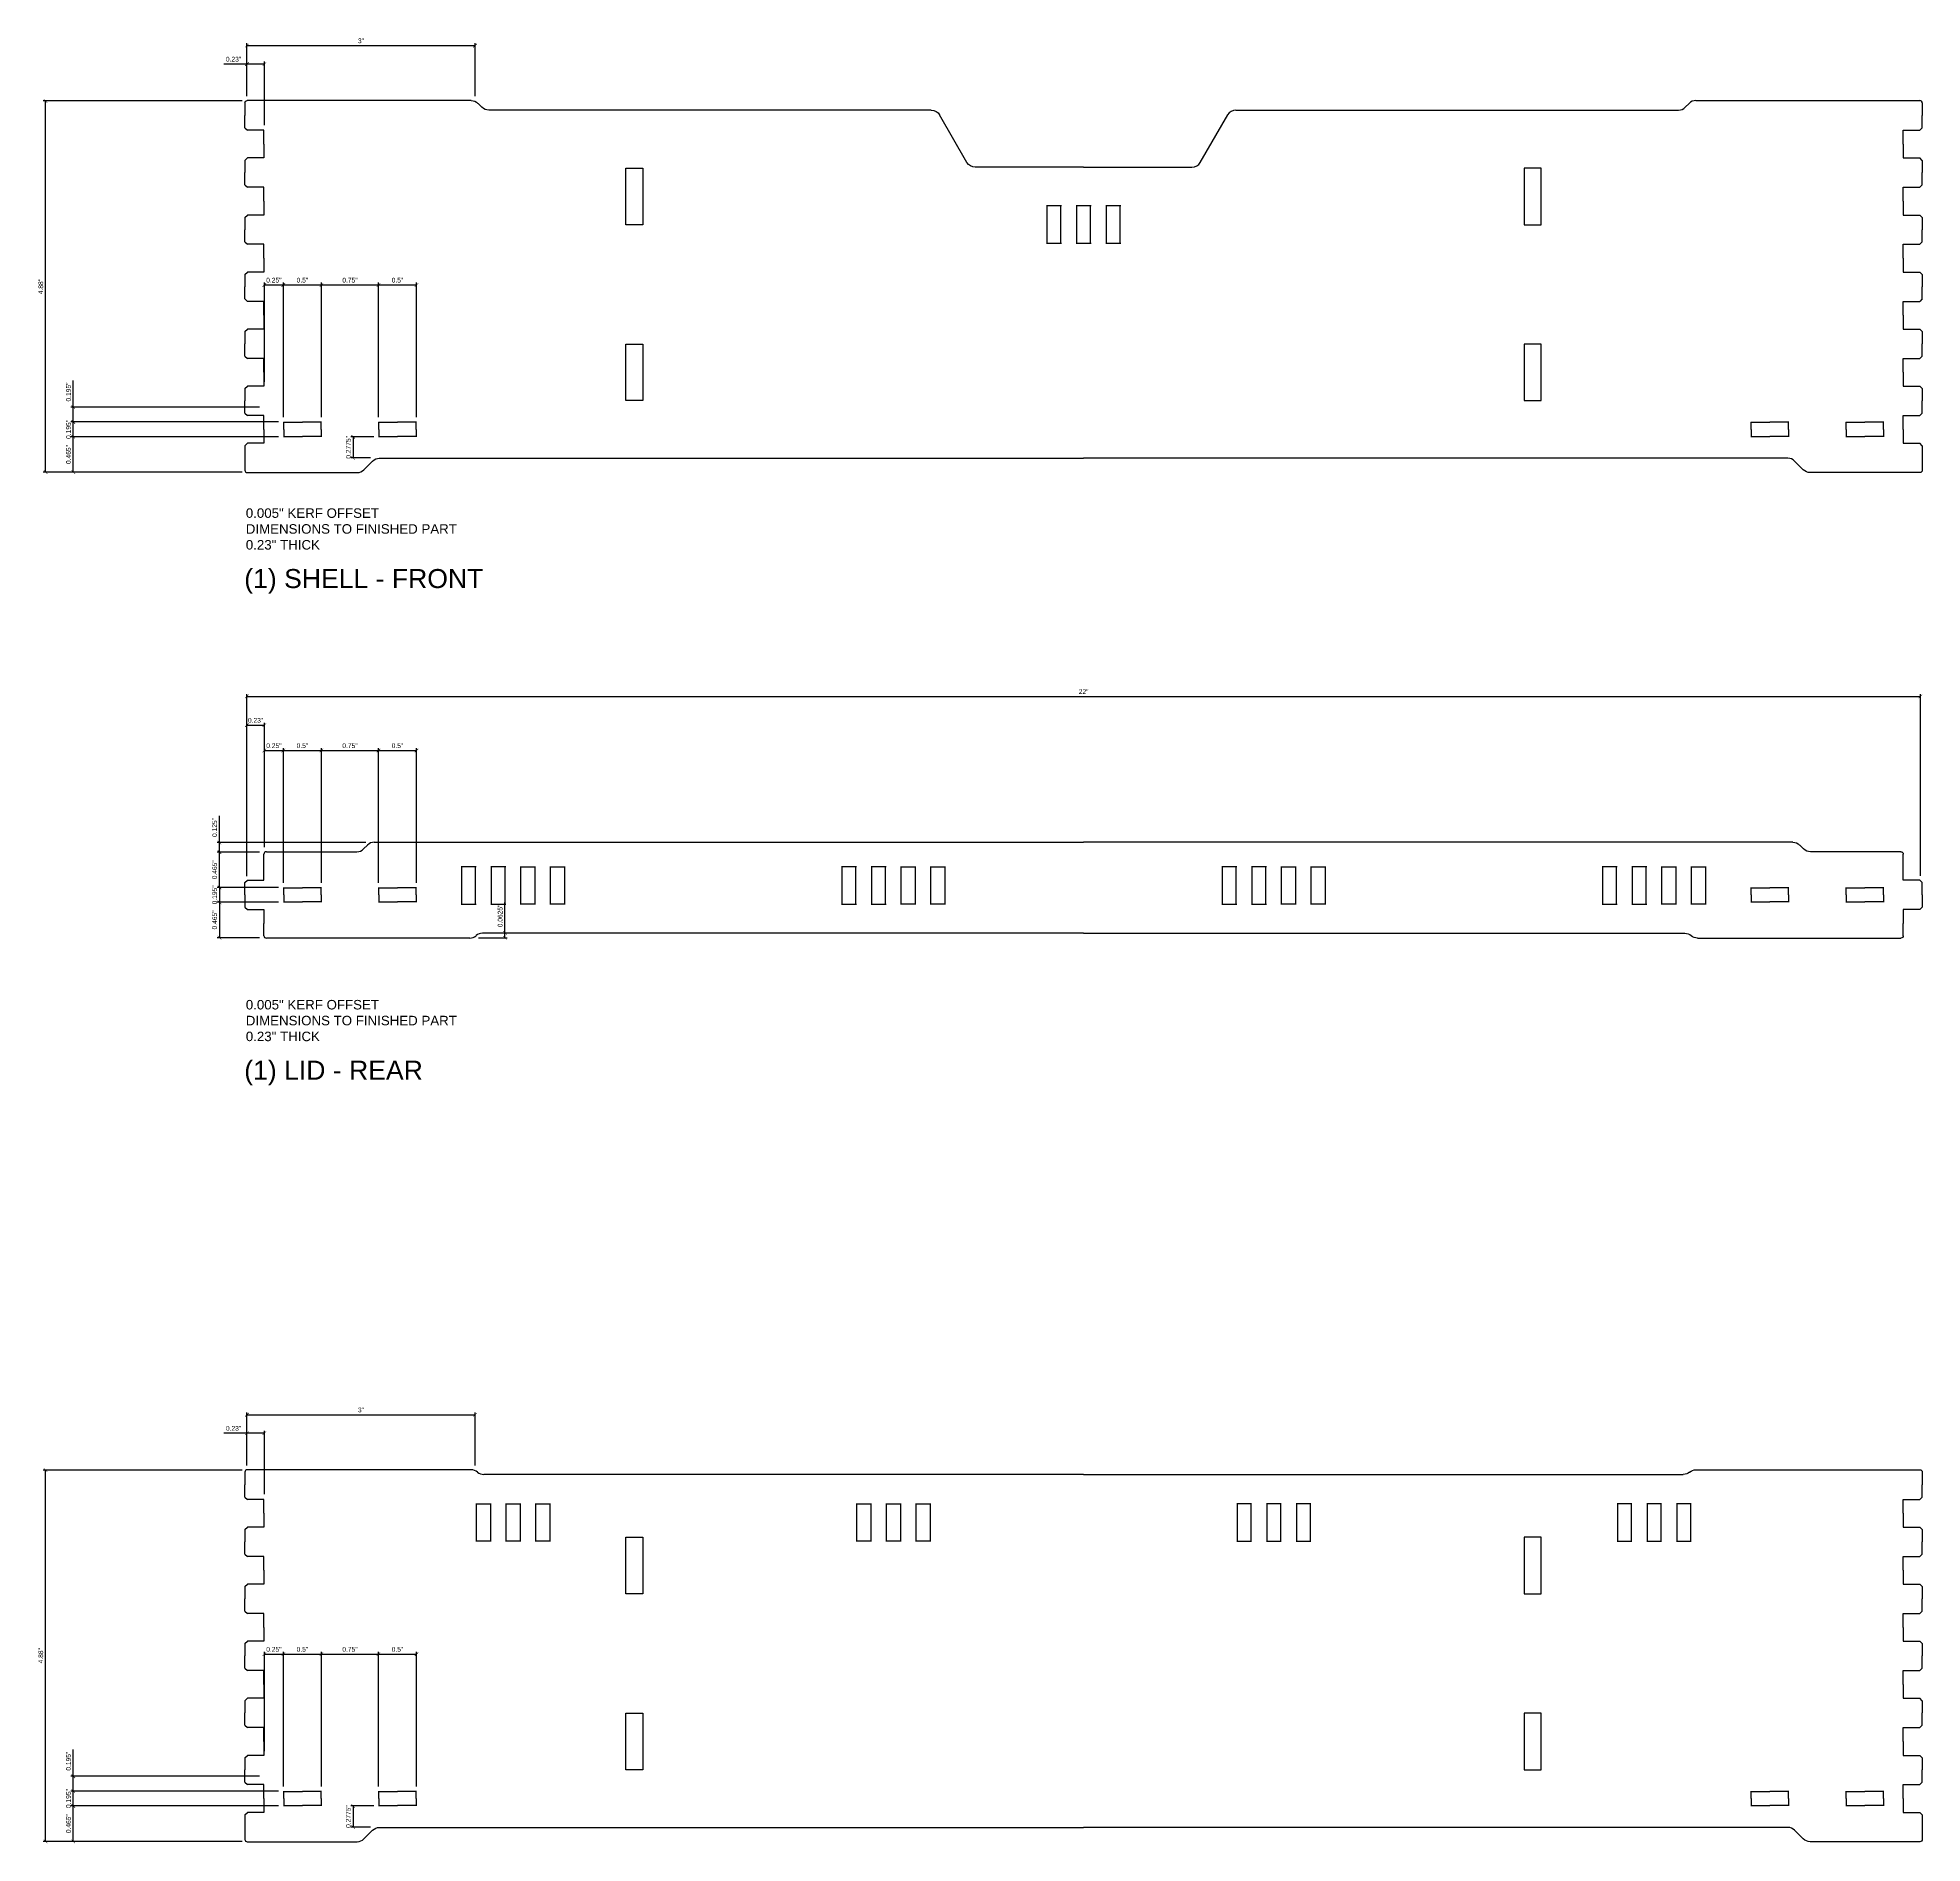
# Model space of a CAD drawing. Header units: inches. Extents: x -309 to 118, y -31 to 166.
# Drawn here: x -1.75 to 23.03, y 17.22 to 40.96 of the extents above; entities that cross this region are included whole.
import ezdxf

# ---------------------------------------------------------------- set-up
doc = ezdxf.new("R2010")
doc.units = ezdxf.units.IN
doc.header["$MEASUREMENT"] = 0
doc.layers.add('ANNO', color=6, linetype='Continuous', lineweight=0)
doc.layers.add('CUT', color=1, linetype='Continuous')
doc.styles.get("Standard").update_dxf_attribs({"font": 'arial.ttf'})
doc.dimstyles.get("Standard").update_dxf_attribs({"dimtxt": 0.0625, "dimasz": 0.046875, "dimexe": 0.03125, "dimexo": 0.0625, "dimgap": 0.03125, "dimtad": 1, "dimdec": 4, "dimdsep": 46, "dimtxsty": 'Standard', "dimblk": 'ARCHTICK', "dimcen": 0.09, "dimadec": 0, "dimazin": 0, "dimtfac": 1, "dimtdec": 4, "dimtofl": 0, "dimtmove": 0, "dimatfit": 3, "dimldrblk": 'DOT', "dimfxl": 1, "dimtolj": 1, "dimtzin": 0, "dimarcsym": 0})

# ---------------------------------------------------------------- blocks, each defined once
blk = doc.blocks.new('BraceHole_Quarter')
at = {"layer": 'CUT', "ltscale": 0.003906}
for p, q in [((-0.25, 0.0935), (0, 0.0935)), ((-0.246, 0), (-0.246, 0.0975))]:
    blk.add_line(p, q, dxfattribs=at)
blk = doc.blocks.new('BraceHole')
at = {"color": 0}
blk.add_blockref('BraceHole_Quarter', (0, 0), dxfattribs=at)
at = {"color": 0, "xscale": -1, "rotation": 180}
blk.add_blockref('BraceHole_Quarter', (0, 0), dxfattribs=at)
at = {"color": 0, "xscale": -1}
blk.add_blockref('BraceHole_Quarter', (0, 0), dxfattribs=at)
at = {"color": 0, "rotation": 180}
blk.add_blockref('BraceHole_Quarter', (0, 0), dxfattribs=at)
blk = doc.blocks.new('BraceHoles')
at = {"color": 0}
for p in [(0.5, 0), (1.75, 0)]:
    blk.add_blockref('BraceHole', p, dxfattribs=at)
blk = doc.blocks.new('Dovetail_Half')
for p, q in [((-0.25, 0.21375), (-0.25, 0.375)), ((-0.25, 0.21375), (-0.21875, 0.1825)), ((0, 0.1825), (-0.21875, 0.1825)), ((0, 0), (0, 0.1825))]:
    blk.add_line(p, q)
blk = doc.blocks.new('Bottom_Front_Half')
at = {"layer": 'CUT', "ltscale": 0.015625}
for p, q in [((2.002, 4.76), (7.821, 4.76)), ((7.91, 4.797), (7.961, 4.848)), ((8.05, 4.885), (10.994, 4.885)), ((11.025, 4.854), (11.025, 4.688)), ((1.533, 4.073), (1.894, 4.698)), ((0, 4.01), (1.425, 4.01))]:
    blk.add_line(p, q, dxfattribs=at)
for points in [[(5.793, 3.997), (5.793, 3.253), (6.017, 3.253), (6.017, 3.997)], [(5.793, 1.685), (5.793, 0.941), (6.017, 0.941), (6.017, 1.685)]]:
    blk.add_lwpolyline(points, close=True, dxfattribs=at)
blk.add_lwpolyline([(11.025, 0.188), (11.025, 0.026, -0.414214), (10.994, -0.005), (9.55, -0.005, -0.198912), (9.461, 0.032), (9.347, 0.146, 0.198912), (9.259, 0.183), (0, 0.183)], format="xyb", dxfattribs=at)
for centre, radius, start, end in [((2.002, 4.635), 0.125, 90, 150), ((7.821, 4.885), 0.125, 270, 315), ((8.05, 4.76), 0.125, 90, 135), ((10.994, 4.854), 0.0312, 0, 90), ((1.425, 4.135), 0.125, 270, 330)]:
    blk.add_arc(centre, radius, start, end, dxfattribs=at)
at = {"xscale": -1}
blk.add_blockref('BraceHoles', (10.77, 0.562), dxfattribs=at)
at = {"layer": 'CUT', "xscale": -1}
for p in [(10.775, 4.313), (10.775, 3.563), (10.775, 2.813), (10.775, 2.063), (10.775, 1.313), (10.775, 0.562)]:
    blk.add_blockref('Dovetail_Half', p, dxfattribs=at)
at = {"layer": 'CUT', "rotation": 180}
for p in [(10.775, 4.313), (10.775, 3.563), (10.775, 2.813), (10.775, 2.063), (10.775, 1.313), (10.775, 0.562)]:
    blk.add_blockref('Dovetail_Half', p, dxfattribs=at)
blk = doc.blocks.new('HingeHole')
at = {"layer": 'CUT', "ltscale": 0.003906}
for p, q in [((-0.0925, 0), (-0.0925, 0.5)), ((0.0925, 0.5), (0.0925, 0)), ((-0.0975, 0.495), (0.0975, 0.495)), ((0.0975, 0.005), (-0.0975, 0.005))]:
    blk.add_line(p, q, dxfattribs=at)
blk = doc.blocks.new('Bottom_Front_Full')
at = {"xscale": -1}
blk.add_blockref('Bottom_Front_Half', (0, 0), dxfattribs=at)
for name, p in [('Bottom_Front_Half', (0, 0)), ('HingeHole', (-0.39, 3.005)), ('HingeHole', (0, 3.005)), ('HingeHole', (0.39, 3.005))]:
    blk.add_blockref(name, p)
blk = doc.blocks.new('_ArchTick')
at = {"color": 0, "linetype": 'ByBlock', "const_width": 0.15}
blk.add_lwpolyline([(-0.5, -0.5), (0.5, 0.5)], dxfattribs=at)
blk = doc.blocks.new('*D332')
at = {"layer": 'ANNO', "color": 0, "lineweight": -2, "transparency": 16777216}
for p, q in [((0.937, 40.13), (-1.677, 40.13)), ((-1.646, 35.25), (-1.646, 40.13)), ((0.937, 35.25), (-1.677, 35.25))]:
    blk.add_line(p, q, dxfattribs=at)
at = {"layer": 'ANNO', "color": 0, "lineweight": -2, "transparency": 16777216, "xscale": 0.046875, "yscale": 0.046875, "zscale": 0.046875}
for p, rotation in [((-1.646, 40.13), 90), ((-1.646, 35.25), 270)]:
    blk.add_blockref('_ArchTick', p, dxfattribs=dict(at, rotation=rotation))
at = {"layer": 'ANNO', "color": 0, "transparency": 16777216, "insert": (-1.709, 37.69), "char_height": 0.0625, "attachment_point": 5, "rotation": 90}
blk.add_mtext('\\A1;4.88"', dxfattribs=at)
blk = doc.blocks.new('_Dot')
at = {"color": 0, "linetype": 'ByBlock', "lineweight": -2}
blk.add_line((-0.5, 0), (-1, 0), dxfattribs=at)
at = {"color": 0, "linetype": 'ByBlock', "const_width": 0.5}
blk.add_lwpolyline([(-0.25, 0, 1), (0.25, 0, 1)], format="xyb", close=True, dxfattribs=at)
blk = doc.blocks.new('*D333')
at = {"layer": 'ANNO', "color": 0, "lineweight": -2, "transparency": 16777216}
for p, q in [((1.417, 35.715), (-1.313, 35.715)), ((-1.282, 35.25), (-1.282, 35.715)), ((0.938, 35.25), (-1.313, 35.25))]:
    blk.add_line(p, q, dxfattribs=at)
at = {"layer": 'ANNO', "color": 0, "lineweight": -2, "transparency": 16777216, "xscale": 0.046875, "yscale": 0.046875, "zscale": 0.046875}
for p, rotation in [((-1.282, 35.715), 90), ((-1.282, 35.25), 270)]:
    blk.add_blockref('_ArchTick', p, dxfattribs=dict(at, rotation=rotation))
at = {"layer": 'ANNO', "color": 0, "transparency": 16777216, "insert": (-1.345, 35.482), "char_height": 0.0625, "attachment_point": 5, "rotation": 90}
blk.add_mtext('\\A1;0.465"', dxfattribs=at)
blk = doc.blocks.new('*D334')
at = {"layer": 'ANNO', "color": 0, "lineweight": -2, "transparency": 16777216}
for p, q in [((1.417, 35.91), (-1.313, 35.91)), ((1.417, 35.715), (-1.313, 35.715)), ((-1.282, 35.715), (-1.282, 35.91))]:
    blk.add_line(p, q, dxfattribs=at)
at = {"layer": 'ANNO', "color": 0, "lineweight": -2, "transparency": 16777216, "xscale": 0.046875, "yscale": 0.046875, "zscale": 0.046875}
for p, rotation in [((-1.282, 35.91), 90), ((-1.282, 35.715), 270)]:
    blk.add_blockref('_ArchTick', p, dxfattribs=dict(at, rotation=rotation))
at = {"layer": 'ANNO', "color": 0, "transparency": 16777216, "insert": (-1.345, 35.812), "char_height": 0.0625, "attachment_point": 5, "rotation": 90}
blk.add_mtext('\\A1;0.195"', dxfattribs=at)
blk = doc.blocks.new('*D335')
at = {"layer": 'ANNO', "color": 0, "lineweight": -2, "transparency": 16777216}
for p, q in [((2.667, 35.715), (2.366, 35.715)), ((2.397, 35.715), (2.397, 35.438)), ((2.625, 35.438), (2.366, 35.438))]:
    blk.add_line(p, q, dxfattribs=at)
at = {"layer": 'ANNO', "color": 0, "lineweight": -2, "transparency": 16777216, "xscale": 0.046875, "yscale": 0.046875, "zscale": 0.046875}
for p, rotation in [((2.397, 35.715), 90), ((2.397, 35.438), 270)]:
    blk.add_blockref('_ArchTick', p, dxfattribs=dict(at, rotation=rotation))
at = {"layer": 'ANNO', "color": 0, "transparency": 16777216, "insert": (2.334, 35.576), "char_height": 0.0625, "attachment_point": 5, "rotation": 90}
blk.add_mtext('\\A1;0.2775"', dxfattribs=at)
blk = doc.blocks.new('*D336')
at = {"layer": 'ANNO', "color": 0, "lineweight": -2, "transparency": 16777216}
for p, q in [((-1.282, 36.105), (-1.282, 36.456)), ((1.168, 36.105), (-1.313, 36.105)), ((-1.282, 35.91), (-1.282, 36.105)), ((1.417, 35.91), (-1.313, 35.91))]:
    blk.add_line(p, q, dxfattribs=at)
at = {"layer": 'ANNO', "color": 0, "lineweight": -2, "transparency": 16777216, "xscale": 0.046875, "yscale": 0.046875, "zscale": 0.046875}
for p, rotation in [((-1.282, 36.105), 90), ((-1.282, 35.91), 270)]:
    blk.add_blockref('_ArchTick', p, dxfattribs=dict(at, rotation=rotation))
at = {"layer": 'ANNO', "color": 0, "transparency": 16777216, "insert": (-1.345, 36.304), "char_height": 0.0625, "attachment_point": 5, "rotation": 90}
blk.add_mtext('\\A1;0.195"', dxfattribs=at)
blk = doc.blocks.new('*D337')
at = {"layer": 'ANNO', "color": 0, "lineweight": -2, "transparency": 16777216}
for p, q in [((1, 40.193), (1, 40.647)), ((1.23, 39.812), (1.23, 40.647)), ((1, 40.615), (0.697, 40.615)), ((1.23, 40.615), (1, 40.615))]:
    blk.add_line(p, q, dxfattribs=at)
at = {"layer": 'ANNO', "color": 0, "lineweight": -2, "transparency": 16777216, "xscale": 0.046875, "yscale": 0.046875, "zscale": 0.046875, "rotation": 180}
blk.add_blockref('_ArchTick', (1, 40.615), dxfattribs=at)
at = {"layer": 'ANNO', "color": 0, "lineweight": -2, "transparency": 16777216, "xscale": 0.046875, "yscale": 0.046875, "zscale": 0.046875}
blk.add_blockref('_ArchTick', (1.23, 40.615), dxfattribs=at)
at = {"layer": 'ANNO', "color": 0, "transparency": 16777216, "insert": (0.825, 40.679), "char_height": 0.0625, "attachment_point": 5}
blk.add_mtext('\\A1;0.23"', dxfattribs=at)
blk = doc.blocks.new('*D338')
at = {"layer": 'ANNO', "color": 0, "lineweight": -2, "transparency": 16777216}
for p, q in [((1, 40.193), (1, 40.889)), ((4, 40.193), (4, 40.889)), ((1, 40.858), (4, 40.858))]:
    blk.add_line(p, q, dxfattribs=at)
at = {"layer": 'ANNO', "color": 0, "lineweight": -2, "transparency": 16777216, "xscale": 0.046875, "yscale": 0.046875, "zscale": 0.046875, "rotation": 180}
blk.add_blockref('_ArchTick', (1, 40.858), dxfattribs=at)
at = {"layer": 'ANNO', "color": 0, "lineweight": -2, "transparency": 16777216, "xscale": 0.046875, "yscale": 0.046875, "zscale": 0.046875}
blk.add_blockref('_ArchTick', (4, 40.858), dxfattribs=at)
at = {"layer": 'ANNO', "color": 0, "transparency": 16777216, "insert": (2.5, 40.921), "char_height": 0.0625, "attachment_point": 5}
blk.add_mtext('\\A1;3"', dxfattribs=at)
blk = doc.blocks.new('*D347')
at = {"layer": 'ANNO', "color": 0, "lineweight": -2, "transparency": 16777216}
for p, q in [((1, 29.943), (1, 32.333)), ((1, 32.302), (23, 32.302)), ((23, 29.943), (23, 32.333))]:
    blk.add_line(p, q, dxfattribs=at)
at = {"layer": 'ANNO', "color": 0, "lineweight": -2, "transparency": 16777216, "xscale": 0.046875, "yscale": 0.046875, "zscale": 0.046875, "rotation": 180}
blk.add_blockref('_ArchTick', (1, 32.302), dxfattribs=at)
at = {"layer": 'ANNO', "color": 0, "lineweight": -2, "transparency": 16777216, "xscale": 0.046875, "yscale": 0.046875, "zscale": 0.046875}
blk.add_blockref('_ArchTick', (23, 32.302), dxfattribs=at)
at = {"layer": 'ANNO', "color": 0, "transparency": 16777216, "insert": (12, 32.365), "char_height": 0.0625, "attachment_point": 5}
blk.add_mtext('\\A1;22"', dxfattribs=at)
blk = doc.blocks.new('*D348')
at = {"layer": 'ANNO', "color": 0, "lineweight": -2, "transparency": 16777216}
for p, q in [((1, 29.941), (1, 31.955)), ((1, 31.924), (1.23, 31.924)), ((1.23, 30.318), (1.23, 31.955))]:
    blk.add_line(p, q, dxfattribs=at)
at = {"layer": 'ANNO', "color": 0, "lineweight": -2, "transparency": 16777216, "xscale": 0.046875, "yscale": 0.046875, "zscale": 0.046875, "rotation": 180}
blk.add_blockref('_ArchTick', (1, 31.924), dxfattribs=at)
at = {"layer": 'ANNO', "color": 0, "lineweight": -2, "transparency": 16777216, "xscale": 0.046875, "yscale": 0.046875, "zscale": 0.046875}
blk.add_blockref('_ArchTick', (1.23, 31.924), dxfattribs=at)
at = {"layer": 'ANNO', "color": 0, "transparency": 16777216, "insert": (1.115, 31.987), "char_height": 0.0625, "attachment_point": 5}
blk.add_mtext('\\A1;0.23"', dxfattribs=at)
blk = doc.blocks.new('*D349')
at = {"layer": 'ANNO', "color": 0, "lineweight": -2, "transparency": 16777216}
for p, q in [((1.23, 30.318), (1.23, 31.622)), ((1.23, 31.591), (1.48, 31.591)), ((1.48, 29.853), (1.48, 31.622))]:
    blk.add_line(p, q, dxfattribs=at)
at = {"layer": 'ANNO', "color": 0, "lineweight": -2, "transparency": 16777216, "xscale": 0.046875, "yscale": 0.046875, "zscale": 0.046875, "rotation": 180}
blk.add_blockref('_ArchTick', (1.23, 31.591), dxfattribs=at)
at = {"layer": 'ANNO', "color": 0, "lineweight": -2, "transparency": 16777216, "xscale": 0.046875, "yscale": 0.046875, "zscale": 0.046875}
blk.add_blockref('_ArchTick', (1.48, 31.591), dxfattribs=at)
at = {"layer": 'ANNO', "color": 0, "transparency": 16777216, "insert": (1.355, 31.654), "char_height": 0.0625, "attachment_point": 5}
blk.add_mtext('\\A1;0.25"', dxfattribs=at)
blk = doc.blocks.new('*D350')
at = {"layer": 'ANNO', "color": 0, "lineweight": -2, "transparency": 16777216}
for p, q in [((1.48, 29.853), (1.48, 31.622)), ((1.48, 31.591), (1.98, 31.591)), ((1.98, 29.853), (1.98, 31.622))]:
    blk.add_line(p, q, dxfattribs=at)
at = {"layer": 'ANNO', "color": 0, "lineweight": -2, "transparency": 16777216, "xscale": 0.046875, "yscale": 0.046875, "zscale": 0.046875, "rotation": 180}
blk.add_blockref('_ArchTick', (1.48, 31.591), dxfattribs=at)
at = {"layer": 'ANNO', "color": 0, "lineweight": -2, "transparency": 16777216, "xscale": 0.046875, "yscale": 0.046875, "zscale": 0.046875}
blk.add_blockref('_ArchTick', (1.98, 31.591), dxfattribs=at)
at = {"layer": 'ANNO', "color": 0, "transparency": 16777216, "insert": (1.73, 31.654), "char_height": 0.0625, "attachment_point": 5}
blk.add_mtext('\\A1;0.5"', dxfattribs=at)
blk = doc.blocks.new('*D351')
at = {"layer": 'ANNO', "color": 0, "lineweight": -2, "transparency": 16777216}
for p, q in [((1.98, 29.853), (1.98, 31.622)), ((1.98, 31.591), (2.73, 31.591)), ((2.73, 29.853), (2.73, 31.622))]:
    blk.add_line(p, q, dxfattribs=at)
at = {"layer": 'ANNO', "color": 0, "lineweight": -2, "transparency": 16777216, "xscale": 0.046875, "yscale": 0.046875, "zscale": 0.046875, "rotation": 180}
blk.add_blockref('_ArchTick', (1.98, 31.591), dxfattribs=at)
at = {"layer": 'ANNO', "color": 0, "lineweight": -2, "transparency": 16777216, "xscale": 0.046875, "yscale": 0.046875, "zscale": 0.046875}
blk.add_blockref('_ArchTick', (2.73, 31.591), dxfattribs=at)
at = {"layer": 'ANNO', "color": 0, "transparency": 16777216, "insert": (2.355, 31.654), "char_height": 0.0625, "attachment_point": 5}
blk.add_mtext('\\A1;0.75"', dxfattribs=at)
blk = doc.blocks.new('*D352')
at = {"layer": 'ANNO', "color": 0, "lineweight": -2, "transparency": 16777216}
for p, q in [((2.73, 29.853), (2.73, 31.622)), ((2.73, 31.591), (3.23, 31.591)), ((3.23, 29.853), (3.23, 31.622))]:
    blk.add_line(p, q, dxfattribs=at)
at = {"layer": 'ANNO', "color": 0, "lineweight": -2, "transparency": 16777216, "xscale": 0.046875, "yscale": 0.046875, "zscale": 0.046875, "rotation": 180}
blk.add_blockref('_ArchTick', (2.73, 31.591), dxfattribs=at)
at = {"layer": 'ANNO', "color": 0, "lineweight": -2, "transparency": 16777216, "xscale": 0.046875, "yscale": 0.046875, "zscale": 0.046875}
blk.add_blockref('_ArchTick', (3.23, 31.591), dxfattribs=at)
at = {"layer": 'ANNO', "color": 0, "transparency": 16777216, "insert": (2.98, 31.654), "char_height": 0.0625, "attachment_point": 5}
blk.add_mtext('\\A1;0.5"', dxfattribs=at)
blk = doc.blocks.new('*D353')
at = {"layer": 'ANNO', "color": 0, "lineweight": -2, "transparency": 16777216}
for p, q in [((1.417, 29.79), (0.608, 29.79)), ((0.64, 29.79), (0.64, 29.595)), ((1.417, 29.595), (0.608, 29.595))]:
    blk.add_line(p, q, dxfattribs=at)
at = {"layer": 'ANNO', "color": 0, "lineweight": -2, "transparency": 16777216, "xscale": 0.046875, "yscale": 0.046875, "zscale": 0.046875}
for p, rotation in [((0.64, 29.79), 90), ((0.64, 29.595), 270)]:
    blk.add_blockref('_ArchTick', p, dxfattribs=dict(at, rotation=rotation))
at = {"layer": 'ANNO', "color": 0, "transparency": 16777216, "insert": (0.576, 29.693), "char_height": 0.0625, "attachment_point": 5, "rotation": 90}
blk.add_mtext('\\A1;0.195"', dxfattribs=at)
blk = doc.blocks.new('*D354')
at = {"layer": 'ANNO', "color": 0, "lineweight": -2, "transparency": 16777216}
for p, q in [((1.417, 29.595), (0.608, 29.595)), ((0.64, 29.595), (0.64, 29.13)), ((1.167, 29.13), (0.608, 29.13))]:
    blk.add_line(p, q, dxfattribs=at)
at = {"layer": 'ANNO', "color": 0, "lineweight": -2, "transparency": 16777216, "xscale": 0.046875, "yscale": 0.046875, "zscale": 0.046875}
for p, rotation in [((0.64, 29.595), 90), ((0.64, 29.13), 270)]:
    blk.add_blockref('_ArchTick', p, dxfattribs=dict(at, rotation=rotation))
at = {"layer": 'ANNO', "color": 0, "transparency": 16777216, "insert": (0.576, 29.363), "char_height": 0.0625, "attachment_point": 5, "rotation": 90}
blk.add_mtext('\\A1;0.465"', dxfattribs=at)
blk = doc.blocks.new('*D339')
at = {"layer": 'ANNO', "color": 0, "lineweight": -2, "transparency": 16777216}
for p, q in [((1.167, 30.255), (0.608, 30.255)), ((0.64, 29.79), (0.64, 30.255)), ((1.417, 29.79), (0.608, 29.79))]:
    blk.add_line(p, q, dxfattribs=at)
at = {"layer": 'ANNO', "color": 0, "lineweight": -2, "transparency": 16777216, "xscale": 0.046875, "yscale": 0.046875, "zscale": 0.046875}
for p, rotation in [((0.64, 30.255), 90), ((0.64, 29.79), 270)]:
    blk.add_blockref('_ArchTick', p, dxfattribs=dict(at, rotation=rotation))
at = {"layer": 'ANNO', "color": 0, "transparency": 16777216, "insert": (0.576, 30.023), "char_height": 0.0625, "attachment_point": 5, "rotation": 90}
blk.add_mtext('\\A1;0.465"', dxfattribs=at)
blk = doc.blocks.new('*D355')
at = {"layer": 'ANNO', "color": 0, "lineweight": -2, "transparency": 16777216}
for p, q in [((0.64, 30.38), (0.64, 30.731)), ((2.563, 30.38), (0.608, 30.38)), ((1.167, 30.255), (0.608, 30.255)), ((0.64, 30.255), (0.64, 30.38))]:
    blk.add_line(p, q, dxfattribs=at)
at = {"layer": 'ANNO', "color": 0, "lineweight": -2, "transparency": 16777216, "xscale": 0.046875, "yscale": 0.046875, "zscale": 0.046875}
for p, rotation in [((0.64, 30.38), 90), ((0.64, 30.255), 270)]:
    blk.add_blockref('_ArchTick', p, dxfattribs=dict(at, rotation=rotation))
at = {"layer": 'ANNO', "color": 0, "transparency": 16777216, "insert": (0.576, 30.579), "char_height": 0.0625, "attachment_point": 5, "rotation": 90}
blk.add_mtext('\\A1;0.125"', dxfattribs=at)
blk = doc.blocks.new('*D356')
at = {"layer": 'ANNO', "color": 0, "lineweight": -2, "transparency": 16777216}
for p, q in [((4.393, 29.193), (4.393, 29.592)), ((4.043, 29.13), (4.424, 29.13)), ((4.105, 29.193), (4.424, 29.193)), ((4.393, 29.13), (4.393, 29.193))]:
    blk.add_line(p, q, dxfattribs=at)
at = {"layer": 'ANNO', "color": 0, "lineweight": -2, "transparency": 16777216, "xscale": 0.046875, "yscale": 0.046875, "zscale": 0.046875}
for p, rotation in [((4.393, 29.193), 90), ((4.393, 29.13), 270)]:
    blk.add_blockref('_ArchTick', p, dxfattribs=dict(at, rotation=rotation))
at = {"layer": 'ANNO', "color": 0, "transparency": 16777216, "insert": (4.33, 29.416), "char_height": 0.0625, "attachment_point": 5, "rotation": 90}
blk.add_mtext('\\A1;0.0625"', dxfattribs=at)
blk = doc.blocks.new('*D340')
at = {"layer": 'ANNO', "color": 0, "lineweight": -2, "transparency": 16777216}
for p, q in [((0.937, 22.13), (-1.677, 22.13)), ((-1.646, 17.25), (-1.646, 22.13)), ((0.937, 17.25), (-1.677, 17.25))]:
    blk.add_line(p, q, dxfattribs=at)
at = {"layer": 'ANNO', "color": 0, "lineweight": -2, "transparency": 16777216, "xscale": 0.046875, "yscale": 0.046875, "zscale": 0.046875}
for p, rotation in [((-1.646, 22.13), 90), ((-1.646, 17.25), 270)]:
    blk.add_blockref('_ArchTick', p, dxfattribs=dict(at, rotation=rotation))
at = {"layer": 'ANNO', "color": 0, "transparency": 16777216, "insert": (-1.709, 19.69), "char_height": 0.0625, "attachment_point": 5, "rotation": 90}
blk.add_mtext('\\A1;4.88"', dxfattribs=at)
blk = doc.blocks.new('*D341')
at = {"layer": 'ANNO', "color": 0, "lineweight": -2, "transparency": 16777216}
for p, q in [((1.417, 17.715), (-1.313, 17.715)), ((-1.282, 17.25), (-1.282, 17.715)), ((0.938, 17.25), (-1.313, 17.25))]:
    blk.add_line(p, q, dxfattribs=at)
at = {"layer": 'ANNO', "color": 0, "lineweight": -2, "transparency": 16777216, "xscale": 0.046875, "yscale": 0.046875, "zscale": 0.046875}
for p, rotation in [((-1.282, 17.715), 90), ((-1.282, 17.25), 270)]:
    blk.add_blockref('_ArchTick', p, dxfattribs=dict(at, rotation=rotation))
at = {"layer": 'ANNO', "color": 0, "transparency": 16777216, "insert": (-1.345, 17.482), "char_height": 0.0625, "attachment_point": 5, "rotation": 90}
blk.add_mtext('\\A1;0.465"', dxfattribs=at)
blk = doc.blocks.new('*D342')
at = {"layer": 'ANNO', "color": 0, "lineweight": -2, "transparency": 16777216}
for p, q in [((1.417, 17.91), (-1.313, 17.91)), ((-1.282, 17.715), (-1.282, 17.91)), ((1.417, 17.715), (-1.313, 17.715))]:
    blk.add_line(p, q, dxfattribs=at)
at = {"layer": 'ANNO', "color": 0, "lineweight": -2, "transparency": 16777216, "xscale": 0.046875, "yscale": 0.046875, "zscale": 0.046875}
for p, rotation in [((-1.282, 17.91), 90), ((-1.282, 17.715), 270)]:
    blk.add_blockref('_ArchTick', p, dxfattribs=dict(at, rotation=rotation))
at = {"layer": 'ANNO', "color": 0, "transparency": 16777216, "insert": (-1.345, 17.812), "char_height": 0.0625, "attachment_point": 5, "rotation": 90}
blk.add_mtext('\\A1;0.195"', dxfattribs=at)
blk = doc.blocks.new('*D343')
at = {"layer": 'ANNO', "color": 0, "lineweight": -2, "transparency": 16777216}
for p, q in [((2.667, 17.715), (2.366, 17.715)), ((2.397, 17.715), (2.397, 17.438)), ((2.625, 17.438), (2.366, 17.438))]:
    blk.add_line(p, q, dxfattribs=at)
at = {"layer": 'ANNO', "color": 0, "lineweight": -2, "transparency": 16777216, "xscale": 0.046875, "yscale": 0.046875, "zscale": 0.046875}
for p, rotation in [((2.397, 17.715), 90), ((2.397, 17.438), 270)]:
    blk.add_blockref('_ArchTick', p, dxfattribs=dict(at, rotation=rotation))
at = {"layer": 'ANNO', "color": 0, "transparency": 16777216, "insert": (2.334, 17.576), "char_height": 0.0625, "attachment_point": 5, "rotation": 90}
blk.add_mtext('\\A1;0.2775"', dxfattribs=at)
blk = doc.blocks.new('*D344')
at = {"layer": 'ANNO', "color": 0, "lineweight": -2, "transparency": 16777216}
for p, q in [((-1.282, 18.105), (-1.282, 18.456)), ((1.168, 18.105), (-1.313, 18.105)), ((-1.282, 17.91), (-1.282, 18.105)), ((1.417, 17.91), (-1.313, 17.91))]:
    blk.add_line(p, q, dxfattribs=at)
at = {"layer": 'ANNO', "color": 0, "lineweight": -2, "transparency": 16777216, "xscale": 0.046875, "yscale": 0.046875, "zscale": 0.046875}
for p, rotation in [((-1.282, 18.105), 90), ((-1.282, 17.91), 270)]:
    blk.add_blockref('_ArchTick', p, dxfattribs=dict(at, rotation=rotation))
at = {"layer": 'ANNO', "color": 0, "transparency": 16777216, "insert": (-1.345, 18.304), "char_height": 0.0625, "attachment_point": 5, "rotation": 90}
blk.add_mtext('\\A1;0.195"', dxfattribs=at)
blk = doc.blocks.new('*D345')
at = {"layer": 'ANNO', "color": 0, "lineweight": -2, "transparency": 16777216}
for p, q in [((1, 22.615), (0.697, 22.615)), ((1, 22.193), (1, 22.647)), ((1.23, 22.615), (1, 22.615)), ((1.23, 21.812), (1.23, 22.647))]:
    blk.add_line(p, q, dxfattribs=at)
at = {"layer": 'ANNO', "color": 0, "lineweight": -2, "transparency": 16777216, "xscale": 0.046875, "yscale": 0.046875, "zscale": 0.046875, "rotation": 180}
blk.add_blockref('_ArchTick', (1, 22.615), dxfattribs=at)
at = {"layer": 'ANNO', "color": 0, "lineweight": -2, "transparency": 16777216, "xscale": 0.046875, "yscale": 0.046875, "zscale": 0.046875}
blk.add_blockref('_ArchTick', (1.23, 22.615), dxfattribs=at)
at = {"layer": 'ANNO', "color": 0, "transparency": 16777216, "insert": (0.825, 22.679), "char_height": 0.0625, "attachment_point": 5}
blk.add_mtext('\\A1;0.23"', dxfattribs=at)
blk = doc.blocks.new('*D346')
at = {"layer": 'ANNO', "color": 0, "lineweight": -2, "transparency": 16777216}
for p, q in [((1, 22.193), (1, 22.889)), ((1, 22.858), (4, 22.858)), ((4, 22.193), (4, 22.889))]:
    blk.add_line(p, q, dxfattribs=at)
at = {"layer": 'ANNO', "color": 0, "lineweight": -2, "transparency": 16777216, "xscale": 0.046875, "yscale": 0.046875, "zscale": 0.046875, "rotation": 180}
blk.add_blockref('_ArchTick', (1, 22.858), dxfattribs=at)
at = {"layer": 'ANNO', "color": 0, "lineweight": -2, "transparency": 16777216, "xscale": 0.046875, "yscale": 0.046875, "zscale": 0.046875}
blk.add_blockref('_ArchTick', (4, 22.858), dxfattribs=at)
at = {"layer": 'ANNO', "color": 0, "transparency": 16777216, "insert": (2.5, 22.921), "char_height": 0.0625, "attachment_point": 5}
blk.add_mtext('\\A1;3"', dxfattribs=at)
blk = doc.blocks.new('Dovetail_Out_Half')
for p, q in [((0.24, 0.1925), (0.24, 0.375)), ((-0.01, 0.16125), (0.02125, 0.1925)), ((-0.01, 0), (-0.01, 0.16125)), ((0.02125, 0.1925), (0.24, 0.1925))]:
    blk.add_line(p, q)
blk = doc.blocks.new('Lid_Top_Back_Half')
at = {"layer": 'CUT'}
for p, q in [((8.07, 0.005), (10.744, 0.005)), ((0, -0.058), (7.904, -0.058)), ((10.775, -0.026), (10.775, -0.188)), ((10.775, -0.938), (10.775, -1.099)), ((9.465, -1.167), (9.414, -1.218)), ((10.744, -1.13), (9.554, -1.13)), ((9.325, -1.255), (0, -1.255))]:
    blk.add_line(p, q, dxfattribs=at)
for centre, radius, start, end in [((8.07, -0.12), 0.125, 90, 131.4096), ((10.744, -0.026), 0.0312, 0, 90), ((7.904, 0.067), 0.125, 270, 311.4096), ((9.325, -1.13), 0.125, 270, 315), ((9.554, -1.255), 0.125, 90, 135), ((10.744, -1.099), 0.0312, 270, 0)]:
    blk.add_arc(centre, radius, start, end, dxfattribs=at)
at = {"rotation": 180}
for p in [(1.915, -0.437), (2.305, -0.437), (6.915, -0.437), (7.305, -0.437)]:
    blk.add_blockref('HingeHole', p, dxfattribs=at)
at = {"xscale": -1, "rotation": 180}
for p in [(2.695, -0.437), (3.085, -0.437), (7.695, -0.437), (8.085, -0.437)]:
    blk.add_blockref('HingeHole', p, dxfattribs=at)
at = {"xscale": -1}
blk.add_blockref('BraceHoles', (10.77, -0.563), dxfattribs=at)
at = {"layer": 'CUT', "xscale": -1}
blk.add_blockref('Dovetail_Out_Half', (11.015, -0.563), dxfattribs=at)
at = {"layer": 'CUT', "rotation": 180}
blk.add_blockref('Dovetail_Out_Half', (11.015, -0.563), dxfattribs=at)
blk = doc.blocks.new('Lid_Top_Back')
at = {"xscale": -1}
blk.add_blockref('Lid_Top_Back_Half', (0, 0), dxfattribs=at)
blk.add_blockref('Lid_Top_Back_Half', (0, 0))
blk = doc.blocks.new('Bottom_Back_Half')
at = {"layer": 'CUT', "ltscale": 0.015625}
for p, q in [((-11.025, 6.229), (-11.025, 6.063)), ((-8.05, 6.26), (-10.994, 6.26)), ((0, 6.198), (-7.884, 6.198))]:
    blk.add_line(p, q, dxfattribs=at)
for points in [[(-5.793, 5.372), (-5.793, 4.628), (-6.017, 4.628), (-6.017, 5.372)], [(-5.793, 3.06), (-5.793, 2.316), (-6.017, 2.316), (-6.017, 3.06)]]:
    blk.add_lwpolyline(points, close=True, dxfattribs=at)
blk.add_lwpolyline([(-11.025, 1.563), (-11.025, 1.401, 0.414214), (-10.994, 1.37), (-9.55, 1.37, 0.198912), (-9.461, 1.407), (-9.347, 1.521, -0.198912), (-9.259, 1.558), (0, 1.558)], format="xyb", dxfattribs=at)
for centre, radius, start, end in [((-10.994, 6.229), 0.0312, 90, 180), ((-8.05, 6.135), 0.125, 48.5904, 90), ((-7.884, 6.323), 0.125, 228.5904, 270)]:
    blk.add_arc(centre, radius, start, end, dxfattribs=at)
at = {"rotation": 180}
for p in [(-7.89, 5.817), (-7.5, 5.817), (-7.11, 5.817), (-2.89, 5.817), (-2.5, 5.817), (-2.11, 5.817)]:
    blk.add_blockref('HingeHole', p, dxfattribs=at)
blk.add_blockref('BraceHoles', (-10.77, 1.938))
at = {"layer": 'CUT'}
for p in [(-10.775, 5.688), (-10.775, 4.938), (-10.775, 4.188), (-10.775, 3.438), (-10.775, 2.688), (-10.775, 1.938)]:
    blk.add_blockref('Dovetail_Half', p, dxfattribs=at)
at = {"layer": 'CUT', "xscale": -1, "rotation": 180}
for p in [(-10.775, 5.688), (-10.775, 4.938), (-10.775, 4.188), (-10.775, 3.438), (-10.775, 2.688), (-10.775, 1.938)]:
    blk.add_blockref('Dovetail_Half', p, dxfattribs=at)
blk = doc.blocks.new('Bottom_Back_Full')
blk.add_blockref('Bottom_Back_Half', (0, -1.375))
at = {"xscale": -1}
blk.add_blockref('Bottom_Back_Half', (0, -1.375), dxfattribs=at)
blk = doc.blocks.new('*D363')
at = {"layer": 'ANNO', "color": 0, "lineweight": -2, "transparency": 16777216}
for p, q in [((1.23, 36.437), (1.23, 37.742)), ((1.23, 37.711), (1.48, 37.711)), ((1.48, 35.972), (1.48, 37.742))]:
    blk.add_line(p, q, dxfattribs=at)
at = {"layer": 'ANNO', "color": 0, "lineweight": -2, "transparency": 16777216, "xscale": 0.046875, "yscale": 0.046875, "zscale": 0.046875, "rotation": 180}
blk.add_blockref('_ArchTick', (1.23, 37.711), dxfattribs=at)
at = {"layer": 'ANNO', "color": 0, "lineweight": -2, "transparency": 16777216, "xscale": 0.046875, "yscale": 0.046875, "zscale": 0.046875}
blk.add_blockref('_ArchTick', (1.48, 37.711), dxfattribs=at)
at = {"layer": 'ANNO', "color": 0, "transparency": 16777216, "insert": (1.355, 37.774), "char_height": 0.0625, "attachment_point": 5}
blk.add_mtext('\\A1;0.25"', dxfattribs=at)
blk = doc.blocks.new('*D364')
at = {"layer": 'ANNO', "color": 0, "lineweight": -2, "transparency": 16777216}
for p, q in [((1.48, 35.972), (1.48, 37.742)), ((1.48, 37.711), (1.98, 37.711)), ((1.98, 35.972), (1.98, 37.742))]:
    blk.add_line(p, q, dxfattribs=at)
at = {"layer": 'ANNO', "color": 0, "lineweight": -2, "transparency": 16777216, "xscale": 0.046875, "yscale": 0.046875, "zscale": 0.046875, "rotation": 180}
blk.add_blockref('_ArchTick', (1.48, 37.711), dxfattribs=at)
at = {"layer": 'ANNO', "color": 0, "lineweight": -2, "transparency": 16777216, "xscale": 0.046875, "yscale": 0.046875, "zscale": 0.046875}
blk.add_blockref('_ArchTick', (1.98, 37.711), dxfattribs=at)
at = {"layer": 'ANNO', "color": 0, "transparency": 16777216, "insert": (1.73, 37.774), "char_height": 0.0625, "attachment_point": 5}
blk.add_mtext('\\A1;0.5"', dxfattribs=at)
blk = doc.blocks.new('*D361')
at = {"layer": 'ANNO', "color": 0, "lineweight": -2, "transparency": 16777216}
for p, q in [((1.98, 35.972), (1.98, 37.742)), ((1.98, 37.711), (2.73, 37.711)), ((2.73, 35.972), (2.73, 37.742))]:
    blk.add_line(p, q, dxfattribs=at)
at = {"layer": 'ANNO', "color": 0, "lineweight": -2, "transparency": 16777216, "xscale": 0.046875, "yscale": 0.046875, "zscale": 0.046875, "rotation": 180}
blk.add_blockref('_ArchTick', (1.98, 37.711), dxfattribs=at)
at = {"layer": 'ANNO', "color": 0, "lineweight": -2, "transparency": 16777216, "xscale": 0.046875, "yscale": 0.046875, "zscale": 0.046875}
blk.add_blockref('_ArchTick', (2.73, 37.711), dxfattribs=at)
at = {"layer": 'ANNO', "color": 0, "transparency": 16777216, "insert": (2.355, 37.774), "char_height": 0.0625, "attachment_point": 5}
blk.add_mtext('\\A1;0.75"', dxfattribs=at)
blk = doc.blocks.new('*D362')
at = {"layer": 'ANNO', "color": 0, "lineweight": -2, "transparency": 16777216}
for p, q in [((2.73, 35.972), (2.73, 37.742)), ((2.73, 37.711), (3.23, 37.711)), ((3.23, 35.972), (3.23, 37.742))]:
    blk.add_line(p, q, dxfattribs=at)
at = {"layer": 'ANNO', "color": 0, "lineweight": -2, "transparency": 16777216, "xscale": 0.046875, "yscale": 0.046875, "zscale": 0.046875, "rotation": 180}
blk.add_blockref('_ArchTick', (2.73, 37.711), dxfattribs=at)
at = {"layer": 'ANNO', "color": 0, "lineweight": -2, "transparency": 16777216, "xscale": 0.046875, "yscale": 0.046875, "zscale": 0.046875}
blk.add_blockref('_ArchTick', (3.23, 37.711), dxfattribs=at)
at = {"layer": 'ANNO', "color": 0, "transparency": 16777216, "insert": (2.98, 37.774), "char_height": 0.0625, "attachment_point": 5}
blk.add_mtext('\\A1;0.5"', dxfattribs=at)
blk = doc.blocks.new('*D367')
at = {"layer": 'ANNO', "color": 0, "lineweight": -2, "transparency": 16777216}
for p, q in [((1.23, 18.437), (1.23, 19.742)), ((1.23, 19.711), (1.48, 19.711)), ((1.48, 17.972), (1.48, 19.742))]:
    blk.add_line(p, q, dxfattribs=at)
at = {"layer": 'ANNO', "color": 0, "lineweight": -2, "transparency": 16777216, "xscale": 0.046875, "yscale": 0.046875, "zscale": 0.046875, "rotation": 180}
blk.add_blockref('_ArchTick', (1.23, 19.711), dxfattribs=at)
at = {"layer": 'ANNO', "color": 0, "lineweight": -2, "transparency": 16777216, "xscale": 0.046875, "yscale": 0.046875, "zscale": 0.046875}
blk.add_blockref('_ArchTick', (1.48, 19.711), dxfattribs=at)
at = {"layer": 'ANNO', "color": 0, "transparency": 16777216, "insert": (1.355, 19.774), "char_height": 0.0625, "attachment_point": 5}
blk.add_mtext('\\A1;0.25"', dxfattribs=at)
blk = doc.blocks.new('*D368')
at = {"layer": 'ANNO', "color": 0, "lineweight": -2, "transparency": 16777216}
for p, q in [((1.48, 17.972), (1.48, 19.742)), ((1.48, 19.711), (1.98, 19.711)), ((1.98, 17.972), (1.98, 19.742))]:
    blk.add_line(p, q, dxfattribs=at)
at = {"layer": 'ANNO', "color": 0, "lineweight": -2, "transparency": 16777216, "xscale": 0.046875, "yscale": 0.046875, "zscale": 0.046875, "rotation": 180}
blk.add_blockref('_ArchTick', (1.48, 19.711), dxfattribs=at)
at = {"layer": 'ANNO', "color": 0, "lineweight": -2, "transparency": 16777216, "xscale": 0.046875, "yscale": 0.046875, "zscale": 0.046875}
blk.add_blockref('_ArchTick', (1.98, 19.711), dxfattribs=at)
at = {"layer": 'ANNO', "color": 0, "transparency": 16777216, "insert": (1.73, 19.774), "char_height": 0.0625, "attachment_point": 5}
blk.add_mtext('\\A1;0.5"', dxfattribs=at)
blk = doc.blocks.new('*D365')
at = {"layer": 'ANNO', "color": 0, "lineweight": -2, "transparency": 16777216}
for p, q in [((1.98, 17.972), (1.98, 19.742)), ((1.98, 19.711), (2.73, 19.711)), ((2.73, 17.972), (2.73, 19.742))]:
    blk.add_line(p, q, dxfattribs=at)
at = {"layer": 'ANNO', "color": 0, "lineweight": -2, "transparency": 16777216, "xscale": 0.046875, "yscale": 0.046875, "zscale": 0.046875, "rotation": 180}
blk.add_blockref('_ArchTick', (1.98, 19.711), dxfattribs=at)
at = {"layer": 'ANNO', "color": 0, "lineweight": -2, "transparency": 16777216, "xscale": 0.046875, "yscale": 0.046875, "zscale": 0.046875}
blk.add_blockref('_ArchTick', (2.73, 19.711), dxfattribs=at)
at = {"layer": 'ANNO', "color": 0, "transparency": 16777216, "insert": (2.355, 19.774), "char_height": 0.0625, "attachment_point": 5}
blk.add_mtext('\\A1;0.75"', dxfattribs=at)
blk = doc.blocks.new('*D366')
at = {"layer": 'ANNO', "color": 0, "lineweight": -2, "transparency": 16777216}
for p, q in [((2.73, 17.972), (2.73, 19.742)), ((2.73, 19.711), (3.23, 19.711)), ((3.23, 17.972), (3.23, 19.742))]:
    blk.add_line(p, q, dxfattribs=at)
at = {"layer": 'ANNO', "color": 0, "lineweight": -2, "transparency": 16777216, "xscale": 0.046875, "yscale": 0.046875, "zscale": 0.046875, "rotation": 180}
blk.add_blockref('_ArchTick', (2.73, 19.711), dxfattribs=at)
at = {"layer": 'ANNO', "color": 0, "lineweight": -2, "transparency": 16777216, "xscale": 0.046875, "yscale": 0.046875, "zscale": 0.046875}
blk.add_blockref('_ArchTick', (3.23, 19.711), dxfattribs=at)
at = {"layer": 'ANNO', "color": 0, "transparency": 16777216, "insert": (2.98, 19.774), "char_height": 0.0625, "attachment_point": 5}
blk.add_mtext('\\A1;0.5"', dxfattribs=at)

msp = doc.modelspace()

# ---------------------------------------------------------------- block references
at = {"layer": 'CUT', "xscale": -1}
msp.add_blockref('Bottom_Front_Full', (12, 35.25), dxfattribs=at)
at = {"layer": 'CUT', "rotation": 180}
msp.add_blockref('Lid_Top_Back', (12, 29.13), dxfattribs=at)
at = {"layer": 'CUT'}
msp.add_blockref('Bottom_Back_Full', (12, 17.25), dxfattribs=at)

# ---------------------------------------------------------------- texts
at = {"layer": 'ANNO', "attachment_point": 1}
for s, insert, char_height in [('0.005" KERF OFFSET^JDIMENSIONS TO FINISHED PART\\P0.23" THICK', (0.98614, 34.77464), 0.125), ('(1) SHELL - FRONT', (0.96567, 33.97639), 0.25), ('0.005" KERF OFFSET^JDIMENSIONS TO FINISHED PART\\P0.23" THICK', (0.98614, 28.31145), 0.125), ('(1) LID - REAR', (0.96567, 27.51319), 0.25)]:
    msp.add_mtext_dynamic_manual_height_columns(s, width=6.5687803, gutter_width=1, heights=[0], dxfattribs=dict(at, insert=insert, char_height=char_height))

# ---------------------------------------------------------------- dimensions: what is measured, and where the dimension line sits
at = {"layer": 'ANNO'}
for base, p1, p2, picture, middle in [((4, 40.85786), (1, 40.13), (4, 40.13), '*D338', (2.5, 40.92104)), ((1, 40.61539), (1.23, 39.75), (1, 40.13), '*D337', (0.82527, 40.67857)), ((1.98, 37.71082), (1.48, 35.91), (1.98, 35.91), '*D364', (1.73, 37.77398)), ((2.73, 37.71082), (1.98, 35.91), (2.73, 35.91), '*D361', (2.355, 37.77398)), ((3.23, 37.71082), (2.73, 35.91), (3.23, 35.91), '*D362', (2.98, 37.77398)), ((23, 32.30195), (1, 29.88), (23, 29.88), '*D347', (12, 32.36458)), ((1.98, 31.59082), (1.48, 29.79), (1.98, 29.79), '*D350', (1.73, 31.65398)), ((2.73, 31.59082), (1.98, 29.79), (2.73, 29.79), '*D351', (2.355, 31.65398)), ((3.23, 31.59082), (2.73, 29.79), (3.23, 29.79), '*D352', (2.98, 31.65398)), ((4, 22.85786), (1, 22.13), (4, 22.13), '*D346', (2.5, 22.92104)), ((1, 22.61539), (1.23, 21.75), (1, 22.13), '*D345', (0.82527, 22.67857)), ((1.98, 19.71082), (1.48, 17.91), (1.98, 17.91), '*D368', (1.73, 19.77398)), ((2.73, 19.71082), (1.98, 17.91), (2.73, 17.91), '*D365', (2.355, 19.77398)), ((3.23, 19.71082), (2.73, 17.91), (3.23, 17.91), '*D366', (2.98, 19.77398))]:
    dim = msp.add_linear_dim(base=base, p1=p1, p2=p2, dimstyle='Standard', override={"dimpost": '"'}, dxfattribs=at)
    dim.commit()
    dim.dimension.update_dxf_attribs({"geometry": picture, "text_midpoint": middle})
for base, p1, p2, picture, middle in [((-1.64575, 40.13), (1, 35.25), (1, 40.13), '*D332', (-1.70891, 37.69)), ((-1.28184, 36.105), (1.48, 35.91), (1.23, 36.105), '*D336', (-1.345, 36.30401)), ((-1.28184, 35.715), (1, 35.25), (1.48, 35.715), '*D333', (-1.345, 35.4825)), ((0.63958, 30.38), (1.23, 30.255), (2.625, 30.38), '*D355', (0.57642, 30.57901)), ((0.63958, 30.255), (1.48, 29.79), (1.23, 30.255), '*D339', (0.57642, 30.0225)), ((0.63958, 29.13), (1.48, 29.595), (1.23, 29.13), '*D354', (0.57642, 29.3625)), ((4.39269, 29.1925), (3.98, 29.13), (4.0425, 29.1925), '*D356', (4.32952, 29.41579)), ((-1.64575, 22.13), (1, 17.25), (1, 22.13), '*D340', (-1.70891, 19.69)), ((-1.28184, 18.105), (1.48, 17.91), (1.23, 18.105), '*D344', (-1.345, 18.30401)), ((-1.28184, 17.715), (1, 17.25), (1.48, 17.715), '*D341', (-1.345, 17.4825))]:
    dim = msp.add_linear_dim(base=base, p1=p1, p2=p2, angle=90, dimstyle='Standard', override={"dimpost": '"'}, dxfattribs=at)
    dim.commit()
    dim.dimension.update_dxf_attribs({"geometry": picture, "text_midpoint": middle})
for base, p1, p2, picture, middle in [((1.48, 37.71082), (1.23, 36.375), (1.48, 35.91), '*D363', (1.355, 37.71082)), ((1.23, 31.92377), (1, 29.87875), (1.23, 30.255), '*D348', (1.115, 31.92377)), ((1.48, 31.59082), (1.23, 30.255), (1.48, 29.79), '*D349', (1.355, 31.59082)), ((1.48, 19.71082), (1.23, 18.375), (1.48, 17.91), '*D367', (1.355, 19.71082))]:
    dim = msp.add_linear_dim(base=base, p1=p1, p2=p2, dimstyle='Standard', override={"dimpost": '"'}, dxfattribs=at)
    dim.commit()
    dim.dimension.update_dxf_attribs({"geometry": picture, "text_midpoint": middle, "dimtype": 160})
for base, p1, p2, picture, middle in [((-1.28184, 35.91), (1.48, 35.715), (1.48, 35.91), '*D334', (-1.28184, 35.8125)), ((2.39677, 35.4375), (2.73, 35.715), (2.6875, 35.4375), '*D335', (2.39677, 35.57625)), ((0.63958, 29.595), (1.48, 29.79), (1.48, 29.595), '*D353', (0.63958, 29.6925)), ((-1.28184, 17.91), (1.48, 17.715), (1.48, 17.91), '*D342', (-1.28184, 17.8125)), ((2.39677, 17.4375), (2.73, 17.715), (2.6875, 17.4375), '*D343', (2.39677, 17.57625))]:
    dim = msp.add_linear_dim(base=base, p1=p1, p2=p2, angle=90, dimstyle='Standard', override={"dimpost": '"'}, dxfattribs=at)
    dim.commit()
    dim.dimension.update_dxf_attribs({"geometry": picture, "text_midpoint": middle, "dimtype": 160})

doc.saveas('drawing.dxf')
